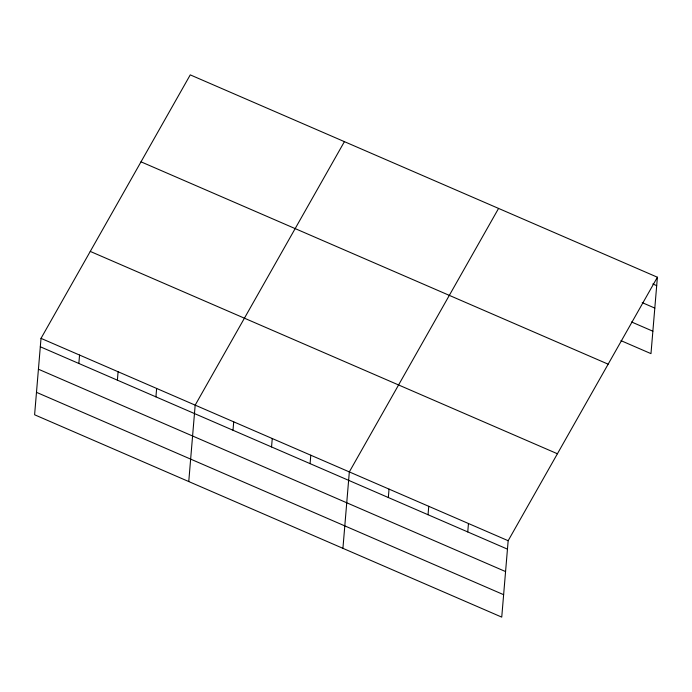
<?xml version="1.0" encoding="UTF-8"?>
<svg xmlns="http://www.w3.org/2000/svg" width="692" height="692" viewBox="0 0 692 692"><rect width="100%" height="100%" fill="white"/><g stroke="black" fill="none" stroke-linecap="round" stroke-linejoin="round"><path stroke-width="1.04" d="M41.018 338.362L34.6 414.776L501.743 617.126L508.162 540.712L657.4 277.224L190.257 74.874L41.018 338.362L508.162 540.712M78.853 363.473L79.554 355.057M117.389 380.168L118.098 371.742M155.925 396.862L156.634 388.437M188.76 481.554L195.179 405.131L344.408 141.652M233.005 430.251L233.714 421.826M271.549 446.946L272.259 438.52M310.085 463.64L310.795 455.215M342.921 548.323L349.33 471.909L498.569 208.43M388.333 497.531L389.042 489.114M428.045 514.736L428.746 506.31M467.749 531.932L468.458 523.507M657.4 277.224L650.982 353.638L620.958 340.637M652.816 283.971L656.691 285.649M642.219 302.638L654.805 308.087M631.562 321.979L652.867 331.208M141.004 161.824L608.156 364.174M90.263 251.412L557.415 453.762M40.309 346.778L507.461 549.137M38.423 369.217L505.575 571.575M36.486 392.338L503.629 594.688"/></g></svg>
